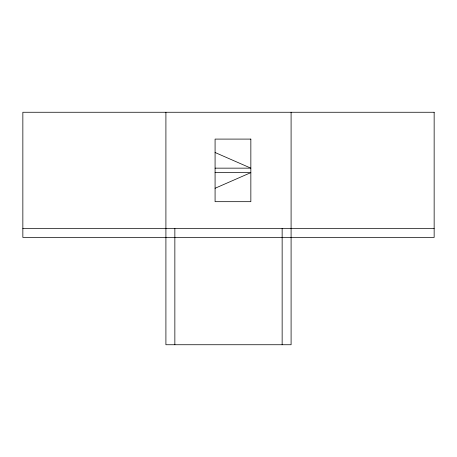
<?xml version="1.0" encoding="UTF-8"?>
<svg xmlns="http://www.w3.org/2000/svg" width="457" height="457" viewBox="0 0 457 457"><rect width="100%" height="100%" fill="white"/><g stroke="black" fill="none" stroke-linecap="round" stroke-linejoin="round"><path stroke-width="0.69" d="M215.081 188.273L250.847 172.62L215.081 172.62M215.081 168.153L250.847 168.153L215.081 152.507M22.85 228.5L434.15 228.5M291.092 112.262L291.092 344.738L165.908 344.738L165.908 112.262M282.146 228.5L282.146 344.738M174.854 228.5L174.854 344.738M434.15 112.262L22.85 112.262L22.85 237.44L434.15 237.44L434.15 112.262M250.847 139.094L215.081 139.094L215.081 201.68L250.847 201.68L250.847 139.094"/></g></svg>
